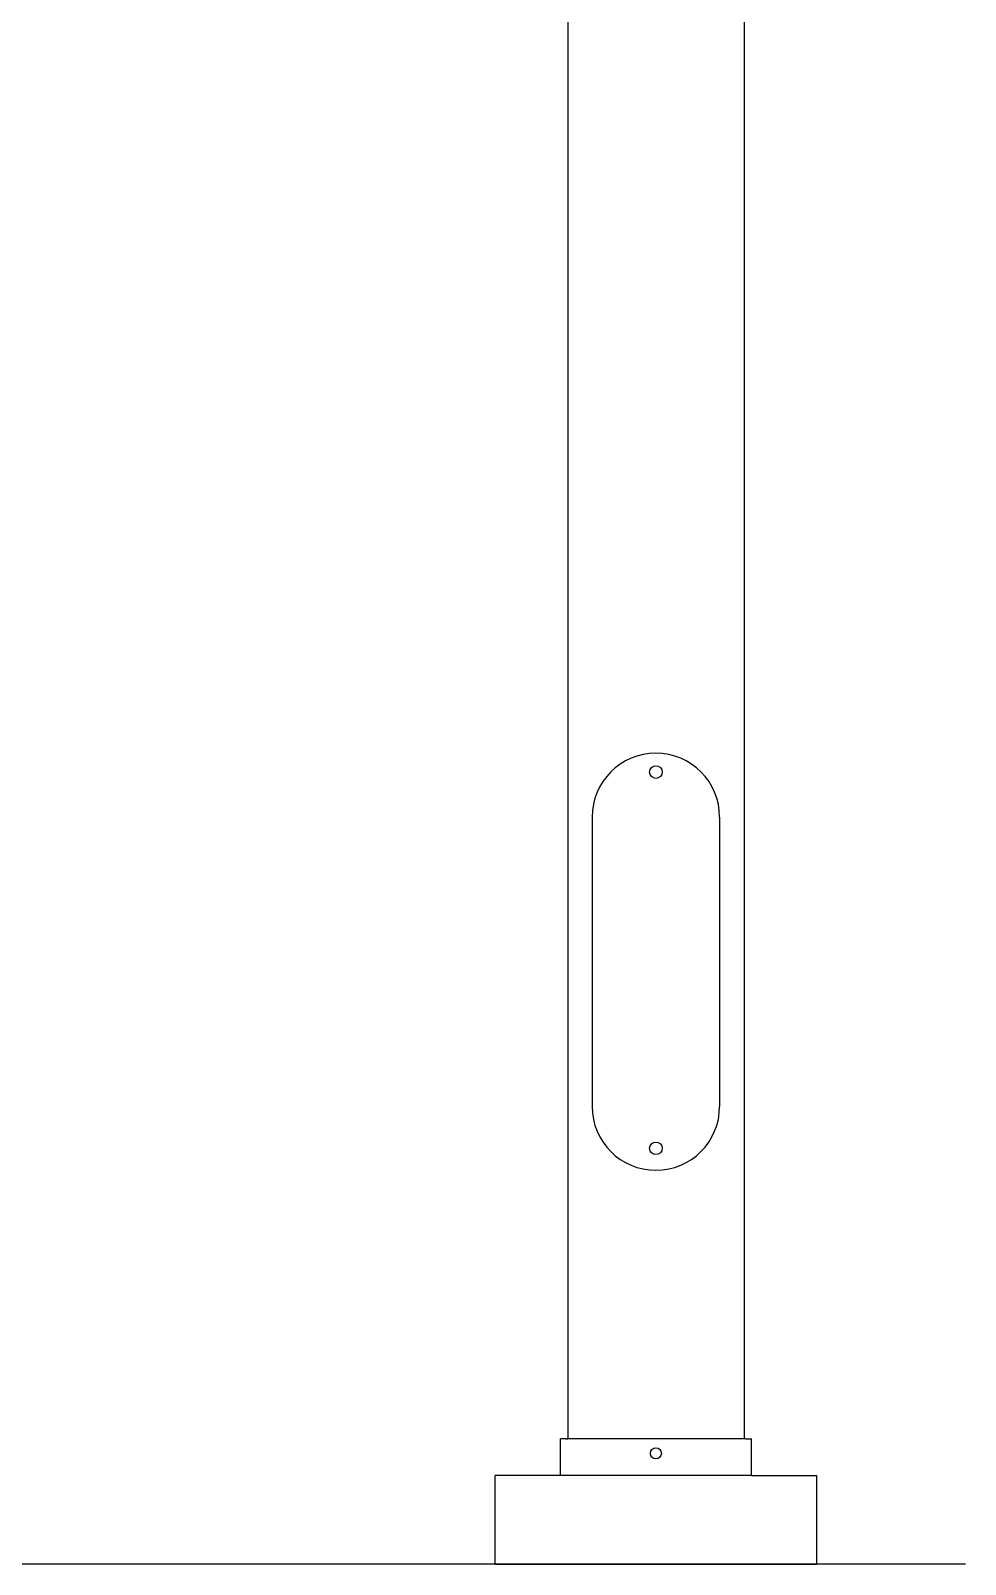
# Model space of a CAD drawing. Header units: millimetres. Extents: x 4238 to 14021, y -44 to 5418.
# Drawn here: x 13178 to 14021, y 1120 to 2502 of the extents above; entities that cross this region are included whole.
import ezdxf

# ---------------------------------------------------------------- set-up
doc = ezdxf.new("R2010")
doc.units = ezdxf.units.MM
doc.layers.add('cad-block.com', color=250, linetype='Continuous')

# ---------------------------------------------------------------- blocks, each defined once
blk = doc.blocks.new('Street light 4_side_cad-block.com')
at = {"color": 0}
for p, q in [((-79.2, 113), (-79.2, 3000)), ((79.8, 113), (79.8, 3000)), ((-57.5, 673.3), (-57.5, 412.5)), ((57.5, 673.3), (57.5, 412.5)), ((-86.1, 80), (-86.1, 113)), ((-81.1, 113), (-86.1, 113)), ((-81.1, 113), (-79.5, 113)), ((79.5, 113), (-80.3, 113)), ((81.1, 113), (79.5, 113)), ((81.1, 113), (86.1, 113)), ((86.1, 80), (86.1, 113)), ((-145, 0), (-145, 80)), ((-86.1, 80), (-145, 80)), ((86.1, 80), (-86.1, 80)), ((86.1, 80), (145, 80)), ((145, 0), (145, 80)), ((-145, 0), (145, 0))]:
    blk.add_line(p, q, dxfattribs=at)
for centre, radius in [((0, 713.8), 5.68), ((0, 374.8), 5.68), ((0, 100), 5)]:
    blk.add_circle(centre, radius, dxfattribs=at)
for centre, start, end in [((0, 673.3), 0, 180), ((0, 412.5), 180, 0)]:
    blk.add_arc(centre, 57.5, start, end, dxfattribs=at)

msp = doc.modelspace()

# ---------------------------------------------------------------- linework, layer by layer
at = {"layer": 'cad-block.com'}
msp.add_line((14021.3, 1119.8), (4238.4, 1119.8), dxfattribs=at)

# ---------------------------------------------------------------- block references
msp.add_blockref('Street light 4_side_cad-block.com', (13742.2, 1119.8), dxfattribs=at)

doc.saveas('drawing.dxf')
